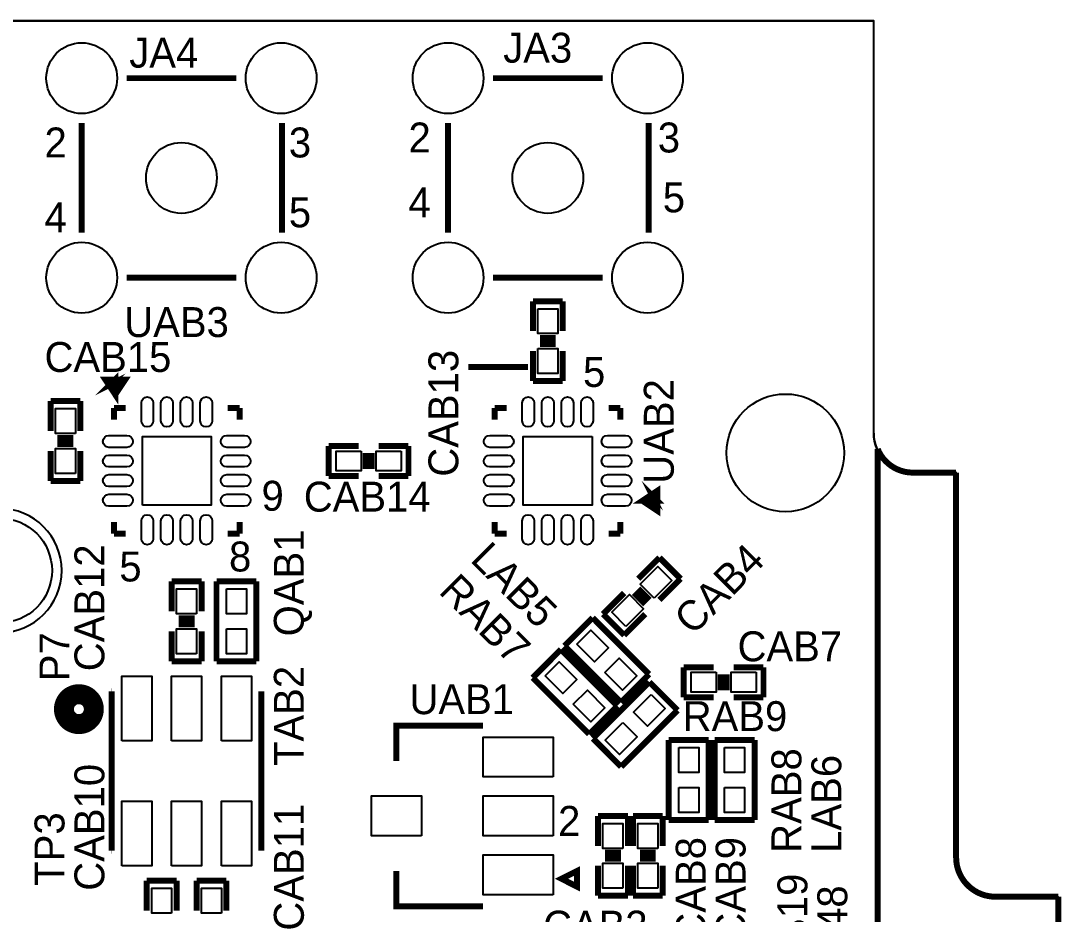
# Model space of a CAD drawing. Extents: x -0.1 to 69.1, y -3.5 to 82.6.
# Drawn here: x 42.58 to 69.08, y 59.86 to 82.6 of the extents above; entities that cross this region are included whole.
import ezdxf

# ---------------------------------------------------------------- set-up
doc = ezdxf.new("R2010")
doc.units = 0
for name, color, linetype in [('BOARD_GEOMETRY_OUTLINE', 3, 'CONTINUOUS'), ('BOARD_GEOMETRY_SILKSCREEN_', 1, 'CONTINUOUS'), ('PACKAGE_GEOMETRY_SILKSCREE', 4, 'CONTINUOUS'), ('PIN_TOP', 5, 'CONTINUOUS'), ('REF_DES_SILKSCREEN_TOP', 6, 'CONTINUOUS')]:
    doc.layers.add(name, color=color, linetype=linetype)

msp = doc.modelspace()

# ---------------------------------------------------------------- linework, layer by layer
at = {"layer": 'BOARD_GEOMETRY_OUTLINE'}
msp.add_lwpolyline([(2.29997, 55.499762), (0, 55.499762), (0, 6.09981), (0, 0), (68.999862, 0.001016), (68.999862, 6.09981), (68.999862, 60.299854), (67.399916, 60.299854, -0.414241), (66.399918, 61.299852), (66.399918, 71.09968), (65.299844, 71.09968, -0.414195), (64.299846, 72.099678), (64.299846, 82.599784), (3.299968, 82.599784), (3.299968, 56.49976, -0.414195)], format="xyb", close=True, dxfattribs=at)
for points in [[(3.299968, 82.599784), (64.299846, 82.599784)], [(3.299968, 82.599784), (64.299846, 82.599784)], [(64.299846, 72.099678), (64.299846, 82.599784)], [(64.299846, 72.099678), (64.299846, 82.599784)], [(65.299844, 71.09968), (66.399918, 71.09968)], [(65.299844, 71.09968), (66.399918, 71.09968)], [(65.37071, 71.09968), (66.399918, 71.09968)], [(66.399918, 61.299852), (66.399918, 71.09968)], [(66.399918, 61.299852), (66.399918, 71.09968)], [(66.399918, 61.299852), (66.399918, 71.09968)], [(67.399916, 60.299854), (68.999862, 60.299854)], [(67.399916, 60.299854), (68.999862, 60.299854)], [(68.999862, 6.09981), (68.999862, 60.299854)], [(68.999862, 6.09981), (68.999862, 60.299854)]]:
    msp.add_lwpolyline(points, dxfattribs=at)
for points in [[(64.299846, 72.099678, 0.414195), (65.299844, 71.09968)], [(64.299846, 72.099678, 0.414195), (65.299844, 71.09968)], [(66.399918, 61.299852, 0.414241), (67.399916, 60.299854)], [(66.399918, 61.299852, 0.414242), (67.399916, 60.299854)], [(66.399918, 61.299852, 0.414241), (67.399916, 60.299854)]]:
    msp.add_lwpolyline(points, format="xyb", dxfattribs=at)
at = {"layer": 'BOARD_GEOMETRY_SILKSCREEN_', "const_width": 0.1524}
msp.add_lwpolyline([(55.499, 73.787), (53.975, 73.787)], dxfattribs=at)
at = {"layer": 'PACKAGE_GEOMETRY_SILKSCREE', "const_width": 0.1524}
for points in [[(45.269658, 81.139792), (48.063658, 81.139792)], [(54.602888, 81.139792), (57.396888, 81.139792)], [(44.125896, 77.202792), (44.125896, 79.996792)], [(49.231296, 79.996792), (49.231296, 77.202792)], [(53.459126, 77.202792), (53.459126, 79.996792)], [(58.564526, 79.996792), (58.564526, 77.202792)], [(48.063658, 76.05903), (45.269658, 76.05903)], [(57.396888, 76.05903), (54.602888, 76.05903)], [(55.618888, 75.46086), (56.380888, 75.46086)], [(55.618888, 74.69886), (55.618888, 75.46086)], [(56.380888, 75.46086), (56.380888, 74.69886)], [(56.203088, 74.52106), (55.796688, 74.52106)], [(55.618888, 73.42886), (55.618888, 74.19086)], [(56.203088, 74.36866), (55.796688, 74.36866)], [(56.380888, 74.19086), (56.380888, 73.42886)], [(44.98086, 73.085198), (45.23486, 73.466198), (44.72686, 73.466198), (44.98086, 73.085198), (44.98086, 73.466198), (44.85386, 73.339198), (45.10786, 73.466198)], [(44.98086, 73.466198), (45.10786, 73.466198), (44.98086, 73.212198)], [(56.380888, 73.42886), (55.618888, 73.42886)], [(43.3324, 72.916796), (44.0944, 72.916796)], [(43.3324, 72.154796), (43.3324, 72.916796)], [(44.0944, 72.916796), (44.0944, 72.154796)], [(44.948602, 72.442832), (44.948602, 72.742806)], [(44.948602, 72.742806), (45.248576, 72.742806)], [(48.148494, 72.742806), (47.84852, 72.742806)], [(48.148494, 72.442832), (48.148494, 72.742806)], [(54.649878, 72.442832), (54.649878, 72.742806)], [(54.649878, 72.742806), (54.949852, 72.742806)], [(57.84977, 72.742806), (57.549796, 72.742806)], [(57.84977, 72.442832), (57.84977, 72.742806)], [(43.5102, 71.976996), (43.9166, 71.976996)], [(43.5102, 71.824596), (43.9166, 71.824596)], [(50.419, 71.773796), (51.181, 71.773796)], [(50.419, 71.011796), (50.419, 71.773796)], [(51.689, 71.773796), (52.451, 71.773796)], [(52.451, 71.773796), (52.451, 71.011796)], [(43.3324, 70.884796), (43.3324, 71.646796)], [(44.0944, 71.646796), (44.0944, 70.884796)], [(51.3588, 71.189596), (51.3588, 71.595996)], [(51.5112, 71.189596), (51.5112, 71.595996)], [(51.181, 71.011796), (50.419, 71.011796)], [(52.451, 71.011796), (51.689, 71.011796)], [(65.370964, 71.099934), (66.400172, 71.099934)], [(44.0944, 70.884796), (43.3324, 70.884796)], [(58.40857, 70.38086), (58.78957, 70.12686), (58.78957, 70.63486), (58.40857, 70.38086), (58.78957, 70.38086), (58.66257, 70.50786), (58.78957, 70.25386)], [(58.78957, 70.38086), (58.78957, 70.25386), (58.53557, 70.38086)], [(44.948602, 69.842888), (44.948602, 69.542914)], [(48.148494, 69.842888), (48.148494, 69.542914)], [(54.649878, 69.842888), (54.649878, 69.542914)], [(57.84977, 69.842888), (57.84977, 69.542914)], [(44.948602, 69.542914), (45.248576, 69.542914)], [(48.148494, 69.542914), (47.84852, 69.542914)], [(54.649878, 69.542914), (54.949852, 69.542914)], [(57.84977, 69.542914), (57.549796, 69.542914)], [(58.304684, 68.394072), (58.843672, 68.932806)], [(58.843672, 68.932806), (59.382406, 68.394072)], [(46.417484, 68.326), (47.179484, 68.326)], [(46.417484, 67.564), (46.417484, 68.326)], [(47.179484, 68.326), (47.179484, 67.564)], [(47.560484, 68.326), (47.560484, 66.294)], [(48.576484, 68.326), (47.560484, 68.326)], [(48.576484, 66.294), (48.576484, 68.326)], [(59.382406, 68.394072), (58.843672, 67.855084)], [(57.406794, 67.495928), (57.945528, 68.034916)], [(58.196988, 68.034916), (58.484516, 67.747388)], [(58.304684, 68.142612), (58.592212, 67.855084)], [(46.595284, 67.3862), (47.001684, 67.3862)], [(57.141872, 67.401948), (56.423306, 66.683382)], [(58.57875, 65.96507), (57.141872, 67.401948)], [(57.945528, 66.957194), (57.406794, 67.495928)], [(58.484516, 67.495928), (57.945528, 66.957194)], [(46.417484, 66.294), (46.417484, 67.056)], [(46.595284, 67.2338), (47.001684, 67.2338)], [(47.179484, 67.056), (47.179484, 66.294)], [(56.333644, 66.59372), (55.615078, 65.875154)], [(57.770522, 65.156842), (56.333644, 66.59372)], [(56.423306, 66.683382), (57.860184, 65.246758)], [(47.179484, 66.294), (46.417484, 66.294)], [(47.560484, 66.294), (48.576484, 66.294)], [(57.860184, 65.246758), (58.57875, 65.96507)], [(59.4614, 66.1416), (60.2234, 66.1416)], [(59.4614, 65.3796), (59.4614, 66.1416)], [(60.4012, 65.5574), (60.4012, 65.9638)], [(60.5536, 65.5574), (60.5536, 65.9638)], [(60.7314, 66.1416), (61.4934, 66.1416)], [(61.4934, 66.1416), (61.4934, 65.3796)], [(55.615078, 65.875154), (57.051956, 64.43853)], [(58.585862, 65.764918), (57.148984, 64.32804)], [(59.304428, 65.046352), (58.585862, 65.764918)], [(44.893484, 65.529968), (44.895262, 65.529968)], [(44.893484, 61.470032), (44.893484, 65.529968)], [(48.703484, 65.529968), (48.703484, 61.470032)], [(57.051956, 64.43853), (57.770522, 65.156842)], [(60.2234, 65.3796), (59.4614, 65.3796)], [(61.4934, 65.3796), (60.7314, 65.3796)], [(57.86755, 63.609474), (59.304428, 65.046352)], [(54.345078, 64.65697), (52.14493, 64.65697), (52.14493, 63.757048)], [(57.148984, 64.32804), (57.86755, 63.609474)], [(59.0804, 64.2874), (59.0804, 62.2554)], [(60.0964, 64.2874), (59.0804, 64.2874)], [(60.0964, 62.2554), (60.0964, 64.2874)], [(60.2488, 64.2874), (60.2488, 62.2554)], [(61.2648, 64.2874), (60.2488, 64.2874)], [(61.2648, 62.2554), (61.2648, 64.2874)], [(57.277, 62.357), (58.039, 62.357)], [(57.277, 61.595), (57.277, 62.357)], [(58.039, 62.357), (58.039, 61.595)], [(58.166, 62.357), (58.928, 62.357)], [(58.166, 61.595), (58.166, 62.357)], [(58.928, 62.357), (58.928, 61.595)], [(59.0804, 62.2554), (60.0964, 62.2554)], [(60.2488, 62.2554), (61.2648, 62.2554)], [(44.895262, 61.470032), (44.893484, 61.470032)], [(57.4548, 61.4172), (57.8612, 61.4172)], [(58.3438, 61.4172), (58.7502, 61.4172)], [(57.4548, 61.2648), (57.8612, 61.2648)], [(58.3438, 61.2648), (58.7502, 61.2648)], [(52.14493, 60.956952), (52.14493, 60.05703), (54.345078, 60.05703)], [(56.345074, 60.757054), (56.745124, 60.556902), (56.745124, 60.956952), (56.345074, 60.757054)], [(57.277, 60.325), (57.277, 61.087)], [(58.039, 61.087), (58.039, 60.325)], [(58.166, 60.325), (58.166, 61.087)], [(58.928, 61.087), (58.928, 60.325)], [(45.782484, 60.706), (46.544484, 60.706)], [(45.782484, 59.944), (45.782484, 60.706)], [(46.544484, 60.706), (46.544484, 59.944)], [(47.052484, 60.706), (47.814484, 60.706)], [(47.052484, 59.944), (47.052484, 60.706)], [(47.814484, 60.706), (47.814484, 59.944)], [(58.039, 60.325), (57.277, 60.325)], [(58.928, 60.325), (58.166, 60.325)], [(67.40017, 60.299854), (69.000116, 60.299854)], [(69.000116, 60.299854), (69.000116, 25.599898)]]:
    msp.add_lwpolyline(points, dxfattribs=at)
at = {"layer": 'PACKAGE_GEOMETRY_SILKSCREE'}
for points, const_width in [([(64.400176, 59.59983), (64.400176, 71.699882, 0.325452), (65.370964, 71.099934)], 0.1524), ([(66.400172, 71.099934), (66.400172, 61.299852, 0.414214), (67.40017, 60.299854)], 0.1524), ([(44.436284, 65.0748, 1), (43.674284, 65.0748, 1), (44.436284, 65.0748)], 0.508)]:
    msp.add_lwpolyline(points, format="xyb", dxfattribs=dict(at, const_width=const_width))
msp.add_lwpolyline([(43.61815, 68.60286, 1), (40.45585, 68.60286, 1), (43.61815, 68.60286)], format="xyb", dxfattribs=at)
at = {"layer": 'PIN_TOP'}
for points in [[(55.745888, 75.27036), (56.253888, 75.27036), (56.253888, 74.63536), (55.745888, 74.63536)], [(55.745888, 74.25436), (56.253888, 74.25436), (56.253888, 73.61936), (55.745888, 73.61936)], [(43.9674, 72.091296), (43.4594, 72.091296), (43.4594, 72.726296), (43.9674, 72.726296)], [(45.672248, 70.26656), (45.672248, 72.01916), (47.424848, 72.01916), (47.424848, 70.26656)], [(57.126124, 72.01916), (57.126124, 70.26656), (55.373524, 70.26656), (55.373524, 72.01916)], [(43.9674, 71.075296), (43.4594, 71.075296), (43.4594, 71.710296), (43.9674, 71.710296)], [(51.2445, 71.646796), (51.2445, 71.138796), (50.6095, 71.138796), (50.6095, 71.646796)], [(52.2605, 71.646796), (52.2605, 71.138796), (51.6255, 71.138796), (51.6255, 71.646796)], [(58.708855, 67.900044), (58.349644, 68.259255), (58.798657, 68.708268), (59.157868, 68.349057)], [(47.052484, 67.5005), (46.544484, 67.5005), (46.544484, 68.1355), (47.052484, 68.1355)], [(47.814484, 68.1355), (48.322484, 68.1355), (48.322484, 67.5005), (47.814484, 67.5005)], [(57.990543, 67.181732), (57.631332, 67.540943), (58.080345, 67.989956), (58.439556, 67.630745)], [(47.052484, 66.4845), (46.544484, 66.4845), (46.544484, 67.1195), (47.052484, 67.1195)], [(47.814484, 67.1195), (48.322484, 67.1195), (48.322484, 66.4845), (47.814484, 66.4845)], [(56.73776, 66.728283), (57.096971, 67.087494), (57.545984, 66.638481), (57.186773, 66.27927)], [(55.929532, 65.920055), (56.288743, 66.279266), (56.737756, 65.830253), (56.378545, 65.471042)], [(57.456072, 66.009971), (57.815283, 66.369182), (58.264296, 65.920169), (57.905085, 65.560958)], [(60.2869, 66.0146), (60.2869, 65.5066), (59.6519, 65.5066), (59.6519, 66.0146)], [(61.3029, 66.0146), (61.3029, 65.5066), (60.6679, 65.5066), (60.6679, 66.0146)], [(45.147484, 64.26454), (45.147484, 65.91554), (45.909484, 65.91554), (45.909484, 64.26454)], [(46.417484, 64.26454), (46.417484, 65.91554), (47.179484, 65.91554), (47.179484, 64.26454)], [(47.687484, 64.26454), (47.687484, 65.91554), (48.449484, 65.91554), (48.449484, 64.26454)], [(56.647844, 65.201743), (57.007055, 65.560954), (57.456068, 65.111941), (57.096857, 64.75273)], [(58.630763, 65.450464), (58.989974, 65.091253), (58.540961, 64.64224), (58.18175, 65.001451)], [(57.912451, 64.732152), (58.271662, 64.372941), (57.822649, 63.923928), (57.463438, 64.283139)], [(56.134, 63.349124), (54.356, 63.349124), (54.356, 64.365124), (56.134, 64.365124)], [(59.3344, 64.0969), (59.8424, 64.0969), (59.8424, 63.4619), (59.3344, 63.4619)], [(60.5028, 64.0969), (61.0108, 64.0969), (61.0108, 63.4619), (60.5028, 63.4619)], [(59.3344, 63.0809), (59.8424, 63.0809), (59.8424, 62.4459), (59.3344, 62.4459)], [(60.5028, 63.0809), (61.0108, 63.0809), (61.0108, 62.4459), (60.5028, 62.4459)], [(52.77993, 61.849), (51.50993, 61.849), (51.50993, 62.865), (52.77993, 62.865)], [(56.134, 61.849), (54.356, 61.849), (54.356, 62.865), (56.134, 62.865)], [(45.147484, 61.08446), (45.147484, 62.73546), (45.909484, 62.73546), (45.909484, 61.08446)], [(46.417484, 61.08446), (46.417484, 62.73546), (47.179484, 62.73546), (47.179484, 61.08446)], [(47.687484, 61.08446), (47.687484, 62.73546), (48.449484, 62.73546), (48.449484, 61.08446)], [(57.912, 61.5315), (57.404, 61.5315), (57.404, 62.1665), (57.912, 62.1665)], [(58.801, 61.5315), (58.293, 61.5315), (58.293, 62.1665), (58.801, 62.1665)], [(56.134, 60.348876), (54.356, 60.348876), (54.356, 61.364876), (56.134, 61.364876)], [(57.912, 60.5155), (57.404, 60.5155), (57.404, 61.1505), (57.912, 61.1505)], [(58.801, 60.5155), (58.293, 60.5155), (58.293, 61.1505), (58.801, 61.1505)], [(46.417484, 59.8805), (45.909484, 59.8805), (45.909484, 60.5155), (46.417484, 60.5155)], [(47.687484, 59.8805), (47.179484, 59.8805), (47.179484, 60.5155), (47.687484, 60.5155)]]:
    msp.add_lwpolyline(points, close=True, dxfattribs=at)
for points in [[(45.950886, 72.871584), (45.950886, 72.414384, -1), (45.646086, 72.414384), (45.646086, 72.871584, -1)], [(46.451012, 72.871584), (46.451012, 72.414384, -1), (46.146212, 72.414384), (46.146212, 72.871584, -1)], [(46.950884, 72.871584), (46.950884, 72.414384, -1), (46.646084, 72.414384), (46.646084, 72.871584, -1)], [(47.45101, 72.871584), (47.45101, 72.414384, -1), (47.14621, 72.414384), (47.14621, 72.871584, -1)], [(55.347362, 72.414384), (55.347362, 72.871584, -1), (55.652162, 72.871584), (55.652162, 72.414384, -1)], [(55.847488, 72.414384), (55.847488, 72.871584, -1), (56.152288, 72.871584), (56.152288, 72.414384, -1)], [(56.34736, 72.414384), (56.34736, 72.871584, -1), (56.65216, 72.871584), (56.65216, 72.414384, -1)], [(56.847486, 72.414384), (56.847486, 72.871584, -1), (57.152286, 72.871584), (57.152286, 72.414384, -1)], [(45.277278, 71.740522), (44.820078, 71.740522, -1), (44.820078, 72.045322), (45.277278, 72.045322, -1)], [(48.277272, 71.740522), (47.820072, 71.740522, -1), (47.820072, 72.045322), (48.277272, 72.045322, -1)], [(54.5211, 72.045322), (54.9783, 72.045322, -1), (54.9783, 71.740522), (54.5211, 71.740522, -1)], [(57.521094, 72.045322), (57.978294, 72.045322, -1), (57.978294, 71.740522), (57.521094, 71.740522, -1)], [(45.277278, 71.240396), (44.820078, 71.240396, -1), (44.820078, 71.545196), (45.277278, 71.545196, -1)], [(48.277272, 71.240396), (47.820072, 71.240396, -1), (47.820072, 71.545196), (48.277272, 71.545196, -1)], [(54.5211, 71.545196), (54.9783, 71.545196, -1), (54.9783, 71.240396), (54.5211, 71.240396, -1)], [(57.521094, 71.545196), (57.978294, 71.545196, -1), (57.978294, 71.240396), (57.521094, 71.240396, -1)], [(45.277278, 70.740524), (44.820078, 70.740524, -1), (44.820078, 71.045324), (45.277278, 71.045324, -1)], [(48.277272, 70.740524), (47.820072, 70.740524, -1), (47.820072, 71.045324), (48.277272, 71.045324, -1)], [(54.5211, 71.045324), (54.9783, 71.045324, -1), (54.9783, 70.740524), (54.5211, 70.740524, -1)], [(57.521094, 71.045324), (57.978294, 71.045324, -1), (57.978294, 70.740524), (57.521094, 70.740524, -1)], [(45.277278, 70.240398), (44.820078, 70.240398, -1), (44.820078, 70.545198), (45.277278, 70.545198, -1)], [(48.277272, 70.240398), (47.820072, 70.240398, -1), (47.820072, 70.545198), (48.277272, 70.545198, -1)], [(54.5211, 70.545198), (54.9783, 70.545198, -1), (54.9783, 70.240398), (54.5211, 70.240398, -1)], [(57.521094, 70.545198), (57.978294, 70.545198, -1), (57.978294, 70.240398), (57.521094, 70.240398, -1)], [(45.950886, 69.871336), (45.950886, 69.414136, -1), (45.646086, 69.414136), (45.646086, 69.871336, -1)], [(46.451012, 69.871336), (46.451012, 69.414136, -1), (46.146212, 69.414136), (46.146212, 69.871336, -1)], [(46.950884, 69.871336), (46.950884, 69.414136, -1), (46.646084, 69.414136), (46.646084, 69.871336, -1)], [(47.45101, 69.871336), (47.45101, 69.414136, -1), (47.14621, 69.414136), (47.14621, 69.871336, -1)], [(55.347362, 69.414136), (55.347362, 69.871336, -1), (55.652162, 69.871336), (55.652162, 69.414136, -1)], [(55.847488, 69.414136), (55.847488, 69.871336, -1), (56.152288, 69.871336), (56.152288, 69.414136, -1)], [(56.34736, 69.414136), (56.34736, 69.871336, -1), (56.65216, 69.871336), (56.65216, 69.414136, -1)], [(56.847486, 69.414136), (56.847486, 69.871336, -1), (57.152286, 69.871336), (57.152286, 69.414136, -1)]]:
    msp.add_lwpolyline(points, format="xyb", close=True, dxfattribs=at)
for centre, radius in [((44.126658, 81.139792), 0.9017), ((49.206658, 81.139792), 0.9017), ((53.459888, 81.139792), 0.9017), ((58.539888, 81.139792), 0.9017), ((46.666658, 78.599792), 0.9017), ((55.999888, 78.599792), 0.9017), ((44.126658, 76.059792), 0.9017), ((49.206658, 76.059792), 0.9017), ((53.459888, 76.059792), 0.9017), ((58.539888, 76.059792), 0.9017), ((62.050168, 71.599806), 1.4986), ((42.037, 68.60286), 1.3335)]:
    msp.add_circle(centre, radius, dxfattribs=at)

# ---------------------------------------------------------------- texts
at = {"layer": 'PACKAGE_GEOMETRY_SILKSCREE', "width": 1.000333}
for s, p in [('2', (43.18, 79.121)), ('3', (49.403, 79.121)), ('2', (52.451, 79.248)), ('3', (58.801, 79.248)), ('5', (58.928, 77.724)), ('4', (52.451, 77.597)), ('4', (43.18, 77.216)), ('5', (49.403, 77.343)), ('5', (56.896, 73.279)), ('9', (48.707802, 70.12686)), ('8', (47.879, 68.58)), ('5', (45.085, 68.326)), ('2', (56.261, 61.849))]:
    msp.add_text(s, height=0.762, dxfattribs=at).set_placement(p)
at = {"layer": 'REF_DES_SILKSCREEN_TOP', "width": 1.000333}
for s, p in [('JA4', (45.339, 81.407)), ('JA3', (54.864, 81.534)), ('UAB3', (45.212, 74.549)), ('CAB15', (43.18, 73.66)), ('CAB14', (49.784, 70.104)), ('CAB7', (60.833, 66.294)), ('UAB1', (52.4764, 64.9478)), ('RAB9', (59.436, 64.516)), ('CAB3', (55.88, 59.182))]:
    msp.add_text(s, height=0.762, dxfattribs=at).set_placement(p)
for s, rotation, p in [('CAB13', 90, (53.721, 70.993)), ('UAB2', 90, (59.2074, 70.8152)), ('QAB1', 90, (49.784, 66.929)), ('CAB12', 90, (44.704, 66.04)), ('LAB5', 315, (54.000146, 68.854574)), ('CAB4', 45, (59.69, 66.929)), ('RAB7', 315, (53.191918, 68.046346)), ('P7', 90, (43.815, 65.786)), ('TAB2', 90, (49.784, 63.627)), ('RAB8', 90, (62.4586, 61.4172)), ('CAB10', 90, (44.704, 60.452)), ('LAB6', 90, (63.4746, 61.4172)), ('CAB11', 90, (49.784, 59.436)), ('TP3', 90, (43.688, 60.579)), ('CAB8', 90, (60.0202, 59.156092)), ('CAB9', 90, (61.0362, 59.1566)), ('CAB19', 90, (62.611, 57.657492)), ('CA48', 90, (63.627, 58.038492))]:
    msp.add_text(s, height=0.762, rotation=rotation, dxfattribs=at).set_placement(p)

doc.saveas('drawing.dxf')
